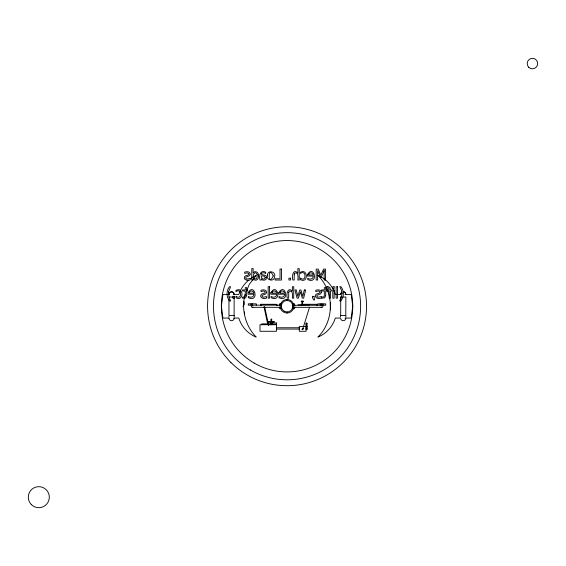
<?xml version="1.0" encoding="UTF-8"?>
<svg xmlns="http://www.w3.org/2000/svg" width="566" height="566" viewBox="0 0 566 566"><rect width="100%" height="100%" fill="white"/><g stroke="black" fill="none" stroke-linecap="round" stroke-linejoin="round"><path stroke-width="0.85" d="M279.264 305.555L279.632 303.737L281.146 303.737M294.851 306.913L294.476 308.739L292.962 308.739M340.612 294.412L341.928 292.141A2.632 2.625 0 0 0 340.612 294.412L335.305 294.412A30.479 30.479 0 0 0 317.908 275.38C334.527 291.794 334.527 320.681 317.908 337.088A30.083 30.083 0 0 0 335.305 318.057L340.598 318.057A2.625 2.625 0 0 0 343.244 320.689A2.625 2.625 0 0 0 345.868 318.057M302.959 328.28C299.711 330.629 305.293 329.072 302.959 328.28L309.524 307.274M245.128 294.412L244.908 294.943C241.18 309.85 245.517 326.044 256.2 337.088A29.913 29.913 0 0 1 238.81 318.057L233.517 318.057M246.401 291.341L249.266 284.415L256.2 275.38A32.941 32.941 0 0 0 252.945 277.092M243.012 306.588L244.25 304.48L244.229 302.477A3.778 3.778 0 0 0 243.911 301.544M293.62 306.977L292.318 307.197M252.981 307.034C250.95 308.527 250.554 304.218 252.825 305.315M280.552 305.435L281.613 305.194M292.24 305.315L325.712 305.201L325.712 303.885L317.724 303.885L317.724 305.201M321.283 305.315C322.804 304.352 323.71 307.253 321.905 307.324L292.82 307.324M229.046 296.994L232.895 297.093M234.126 297.044L234.126 315.453M228.954 299.647L228.954 315.432L234.211 315.432M340.704 315.453L340.704 296.994M345.776 315.453L345.868 297.023L342.564 297.1M340.612 315.432L345.868 315.432M281.528 307.296L280.488 306.977M229.103 294.412L222.933 294.412L221.377 306.234L222.933 318.057L229.103 318.057M233.517 294.412L238.81 294.412A32.941 32.941 0 0 1 248.75 280.078M345.005 294.412L351.182 294.412L352.738 306.234L351.182 318.057L345.005 318.057M301.317 301.268L303.199 301.268M302.584 301.756L303.199 301.678M292.962 303.737L294.476 303.737L294.851 305.555M297.964 304.784L309.722 304.784M276.993 305.081L277.644 305.081M281.33 305.152L248.297 305.159L248.297 303.836L256.285 303.836L256.285 305.159M252.203 307.324L281.288 307.324M281.146 308.739L279.632 308.739L279.264 306.913M271.708 319.224L270.916 319.146L270.916 321.608L268.532 321.608M270.916 321.53L268.532 321.53L268.532 322.344L270.923 322.344M271.708 321.53L274.1 321.53L274.1 322.344L271.708 322.344M274.1 321.608L271.708 321.608L271.708 319.146M306.093 323.306L306.899 323.306M306.093 323.823L306.899 323.823M270.923 324.636L271.708 324.636M306.093 324.686L306.899 324.679M306.093 325.287L306.899 325.287M306.093 326.235L306.899 326.235M306.093 326.391L306.899 326.391M306.093 326.511L299.272 326.511L299.272 331.28L306.093 331.28L306.093 323.073L306.899 323.073L306.899 329.603M306.093 326.568L306.899 326.554M306.093 326.971L306.899 326.943M306.093 327.176L306.899 327.176M306.093 327.601L306.899 327.601M276.441 327.756L299.711 327.756M306.093 328.478L306.899 328.478M306.093 328.627L306.899 328.627M306.093 328.832L306.899 328.832M276.441 329.072L299.711 329.072M306.093 329.228L306.899 329.228M306.093 329.49L306.899 329.49M341.383 297.079L340.612 297.023M321.905 307.324L321.127 307.034M292.778 305.152L293.563 305.435M264.633 306.652L268.687 325.57M263.989 306.779L267.668 323.978M345.868 316.146L345.868 316.826M340.612 316.146L340.612 316.826M330.346 302.874L330.346 309.814M322.931 303.885L322.931 305.201M321.721 303.885L321.721 305.201M320.151 303.885L320.151 305.201M317.13 305.612L317.13 304.289L301.374 304.289L301.374 305.612M303.199 301.756L303.199 301.19L301.317 301.19L301.317 301.756L301.94 301.678L301.94 304.812M302.584 301.678L302.584 304.812M302.251 304.289L302.251 305.612M287.054 299.442L287.054 300.468M287.054 312L287.054 313.033A6.799 6.799 0 0 1 280.283 306.829M276.406 305.612L276.406 304.289L260.65 304.289L260.65 305.612M271.708 322.266L271.708 324.714M270.923 322.266L270.923 324.714M270.668 324.714L270.668 323.865L261.718 323.865L261.718 324.714M270.364 323.865L270.364 324.714M268.687 323.865L268.687 324.714M261.527 304.289L261.527 305.612M252.287 303.836L252.287 305.159M251.078 303.836L251.078 305.159M244.448 311.908L244.448 314.088M234.211 316.146L234.211 316.826M228.954 316.146L228.954 316.826M250.49 278.72A32.941 32.941 0 0 1 252.316 277.481M234.211 318.057A2.625 2.625 0 0 1 231.586 320.689A2.625 2.625 0 0 1 228.954 318.057M293.825 306.829A6.799 6.799 0 0 1 287.054 313.033M280.488 304.48A6.799 6.799 0 0 1 293.62 304.48M261.266 273.838C261.52 275.798 267.053 273.951 266.522 277.651C266.784 280.46 262.546 281.132 261.315 278.918L261.372 280.029L259.999 280.029C258.655 276.222 260.417 269.246 265.68 272.168L265.68 273.413A4.832 4.832 0 0 0 263.204 272.741L261.641 273.208L261.266 273.838M236.114 296.301L236.05 297.801C244.137 302.003 243.755 286.113 235.916 290.443L235.916 291.596C242.283 287.295 242 300.921 236.114 296.301M300.511 278.154L300.447 279.661C308.534 283.856 308.152 267.973 300.313 272.296L300.313 273.449C306.68 269.147 306.397 282.774 300.511 278.154M246.642 295.466L245.672 297.843L242.503 298.169L242.503 297.044L244.618 296.952L245.227 296.237L245.283 291.002L242.503 291.002L242.503 289.948L245.283 289.948L245.283 287.62L246.642 287.62L246.642 289.948L247.632 289.948L247.632 291.002L246.642 291.002L246.642 295.466M325.705 295.466L324.735 297.843L321.566 298.169L321.566 297.044L323.681 296.952L324.29 296.237L324.346 291.002L321.566 291.002L321.566 289.948L324.346 289.948L324.346 287.62L325.705 287.62L325.705 289.948L326.695 289.948L326.695 291.002L325.705 291.002L325.705 295.466M257.226 274.616L256.95 277.538A2.618 2.618 0 0 1 256.115 278.84C250.497 280.304 254.297 268.298 257.226 274.616M258.62 275.925L258.421 277.531A4.528 4.528 0 0 1 257.353 279.463C256.193 280.771 253.915 280.205 253.136 278.755L253.136 279.993L251.785 279.993L251.785 268.567L253.136 268.567L253.136 273.017C255.103 269.706 259.2 272.862 258.62 275.925M248.099 292.806L248.05 294.214L253.922 294.214C254.106 297.263 250.377 297.957 248.333 296.435L248.333 297.723C259.964 302.86 254.205 281.826 248.099 292.806M267.414 275.019C265.645 280.205 274.192 282.448 274.623 276.845C276.392 271.687 267.824 269.402 267.414 275.019M270.838 292.806L270.789 294.214L276.661 294.214C276.845 297.263 273.116 297.957 271.072 296.435L271.072 297.723C282.703 302.86 276.944 281.826 270.838 292.806M278.741 292.806L278.691 294.214L284.564 294.214C284.748 297.263 281.019 297.957 278.974 296.435L278.974 297.723C290.613 302.86 284.847 281.826 278.741 292.806M307.472 274.659L307.423 276.074L313.295 276.074C313.479 279.116 309.751 279.809 307.706 278.295L307.706 279.583C319.344 284.712 313.578 263.678 307.472 274.659M228.508 291.936L229.032 297.56L230.73 300.985L229.555 300.985C226.294 296.909 226.138 290.867 229.407 286.75L230.581 286.75L228.508 291.936M288.738 292.233L288.653 298.169L287.302 298.169C286.063 294.9 287.655 286.12 292.367 291.228L292.367 286.75L293.726 286.75L293.726 298.169L292.367 298.169C292.502 296.068 293.329 290.153 289.417 291.073L288.738 292.233M294.249 274.093L294.164 280.029L292.813 280.029C291.568 276.753 293.167 267.98 297.879 273.081L297.879 268.609L299.237 268.609L299.237 280.029L297.879 280.029C298.013 277.92 298.841 272.005 294.928 272.925L294.249 274.093M250.179 274.128L249.486 275.748L245.991 277.107L245.623 277.956L246.741 279.13L250.236 278.437L250.236 279.83C247.887 281.316 242.687 279.774 244.689 276.463C245.63 275.041 249.288 275.89 248.764 273.534L247.144 272.833L244.682 273.413L244.682 272.14C246.55 271.347 250.144 271.425 250.179 274.128M266.515 292.275L265.829 293.895L262.334 295.254L261.966 296.096L263.084 297.27L266.579 296.577L266.579 297.971C264.23 299.464 259.03 297.914 261.032 294.603C261.966 293.181 265.631 294.03 265.107 291.674L263.487 290.981L261.018 291.561L261.018 290.28C262.886 289.488 266.487 289.573 266.515 292.275M321.269 292.275L320.575 293.895L317.08 295.254L316.712 296.096L317.83 297.27L321.325 296.577L321.325 297.971C318.976 299.464 313.776 297.914 315.778 294.603C316.719 293.181 320.377 294.03 319.854 291.674L318.233 290.981L315.764 291.561L315.764 290.28C317.639 289.488 321.233 289.573 321.269 292.275M342.027 293.556L341.34 297.525L339.621 300.963L340.796 300.963C344.1 296.895 344.298 290.804 340.965 286.693L339.791 286.693L341.468 290.167L342.027 293.556M273.258 275.932C267.881 288.016 267.845 263.855 273.258 275.932M249.415 292.452L249.33 293.16L253.879 293.16C253.893 290.79 249.896 289.969 249.415 292.452M272.154 292.452L272.069 293.16L276.618 293.16C276.632 290.79 272.635 289.969 272.154 292.452M280.057 292.452L279.972 293.16L284.521 293.16C284.535 290.79 280.538 289.969 280.057 292.452M308.788 274.312L308.703 275.012L313.253 275.012C313.267 272.642 309.269 271.822 308.788 274.312M229.046 293.733L228.954 294.412A2.632 2.625 0 0 1 231.586 291.787L233.44 292.558L234.211 294.412A2.632 2.625 0 0 0 231.586 291.787L229.725 292.558L229.046 293.733M265.27 277.566L265.121 278.217C263.544 280.411 260.82 278.055 261.372 275.89L264.06 276.102L265.27 277.566M304.296 289.976L302.852 296.322L300.907 289.976L299.768 289.976L297.773 296.322L296.294 289.948L294.943 289.948L297.093 298.169L298.374 298.169L300.376 291.851L302.364 298.169L303.638 298.169L305.647 289.976L304.296 289.976M324.176 270.612L321.346 277.015L320.469 277.015L317.618 270.612L317.618 280.029L316.168 280.029L316.168 269.098L318.184 269.098L320.823 275.182L323.554 269.098L325.535 269.098L325.535 280.029L324.176 280.029L324.176 270.612M281.472 269.069L280.021 269.069L280.021 278.776L275.14 278.776L275.14 280.029L281.472 280.029L281.472 269.069M290.443 278.161L288.893 278.161L288.893 280.029L290.443 280.029L290.443 278.161M269.501 286.75L268.15 286.75L268.15 298.169L269.501 298.169L269.501 286.75M327.884 286.75L326.61 286.75L326.61 287.875L328.917 288.179L329.193 289.948L326.971 289.948L326.971 291.002L329.193 291.002L329.193 298.169L330.551 298.169L330.551 290.995L331.407 290.995L331.407 289.941L330.551 289.941L329.907 287.379L327.884 286.75M334.131 286.75L332.78 286.75L332.78 288.462L334.131 288.462L334.131 286.75M337.485 286.75L336.133 286.75L336.133 298.169L337.485 298.169L337.485 286.75M334.131 289.948L332.78 289.948L332.78 298.169L334.131 298.169L334.131 289.948M234.437 296.308L232.888 296.308L232.888 298.169L234.437 298.169L234.437 296.308M313.974 296.343L312.425 296.343L312.425 297.603L313.635 299.952L314.576 299.952L313.974 296.343M276.562 323.023L272.416 323.023L272.416 324.283L276.562 324.283L276.562 323.023M276.441 324.714L260.02 324.714L260.02 331.28L276.441 331.28L276.441 324.714M343.923 291.879L343.244 291.787A2.632 2.625 0 0 1 345.868 294.412L345.097 292.558L343.923 291.879M254.212 363.117A65.677 65.677 0 0 0 352.738 306.234A65.677 65.677 0 0 0 254.212 249.358A65.677 65.677 0 0 0 254.212 363.117M528.729 67.283A5.257 5.257 0 0 0 537.523 64.927A5.257 5.257 0 0 0 531.085 58.489A5.257 5.257 0 0 0 528.729 67.283M31.378 504.61A10.506 10.506 0 0 0 48.959 499.898A10.506 10.506 0 0 0 36.09 487.029A10.506 10.506 0 0 0 31.378 504.61M284.174 311.229A5.766 5.766 0 0 0 292.82 306.234A5.766 5.766 0 0 0 284.174 301.239A5.766 5.766 0 0 0 284.174 311.229M230.857 362.431A79.473 79.473 0 0 0 363.818 326.808A79.473 79.473 0 0 0 266.487 229.471A79.473 79.473 0 0 0 230.857 362.431M250.271 369.945A73.559 73.559 0 0 0 360.62 306.234A73.559 73.559 0 0 0 250.271 242.531A73.559 73.559 0 0 0 250.271 369.945"/></g></svg>
